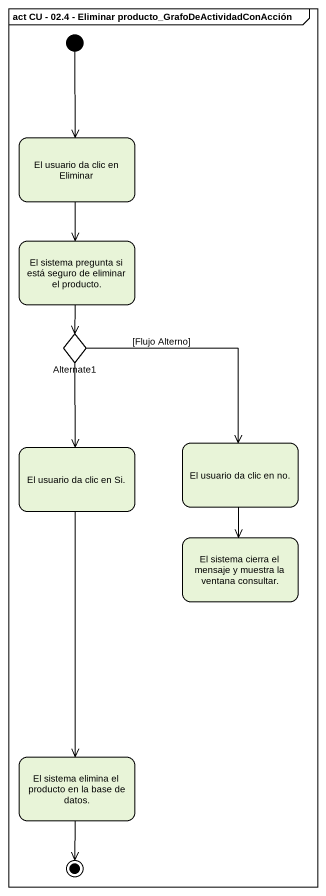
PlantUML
@startuml
mainframe act CU - 02.4 - Eliminar producto_GrafoDeActividadConAcción
hide empty description
state "El usuario da clic en Eliminar" as El_usuario_da_clic_en
state "El sistema pregunta si está seguro de eliminar el producto." as El_sistema_pregunta_si_está
state Alternate1 <<choice>>
state "El usuario da clic en Si." as El_usuario_da_clic_en_Si
state "El usuario da clic en no." as El_usuario_da_clic_en_no
state "El sistema cierra el mensaje y muestra la ventana consultar." as El_sistema_cierra_el
state "El sistema elimina el producto en la base de datos." as El_sistema_elimina_el
[*] --> El_usuario_da_clic_en
El_usuario_da_clic_en --> El_sistema_pregunta_si_está
El_sistema_pregunta_si_está --> Alternate1
Alternate1 --> El_usuario_da_clic_en_Si
Alternate1 --> El_usuario_da_clic_en_no : [Flujo Alterno]
El_usuario_da_clic_en_Si --> El_sistema_elimina_el
El_usuario_da_clic_en_no --> El_sistema_cierra_el
El_sistema_elimina_el --> [*]
@enduml
